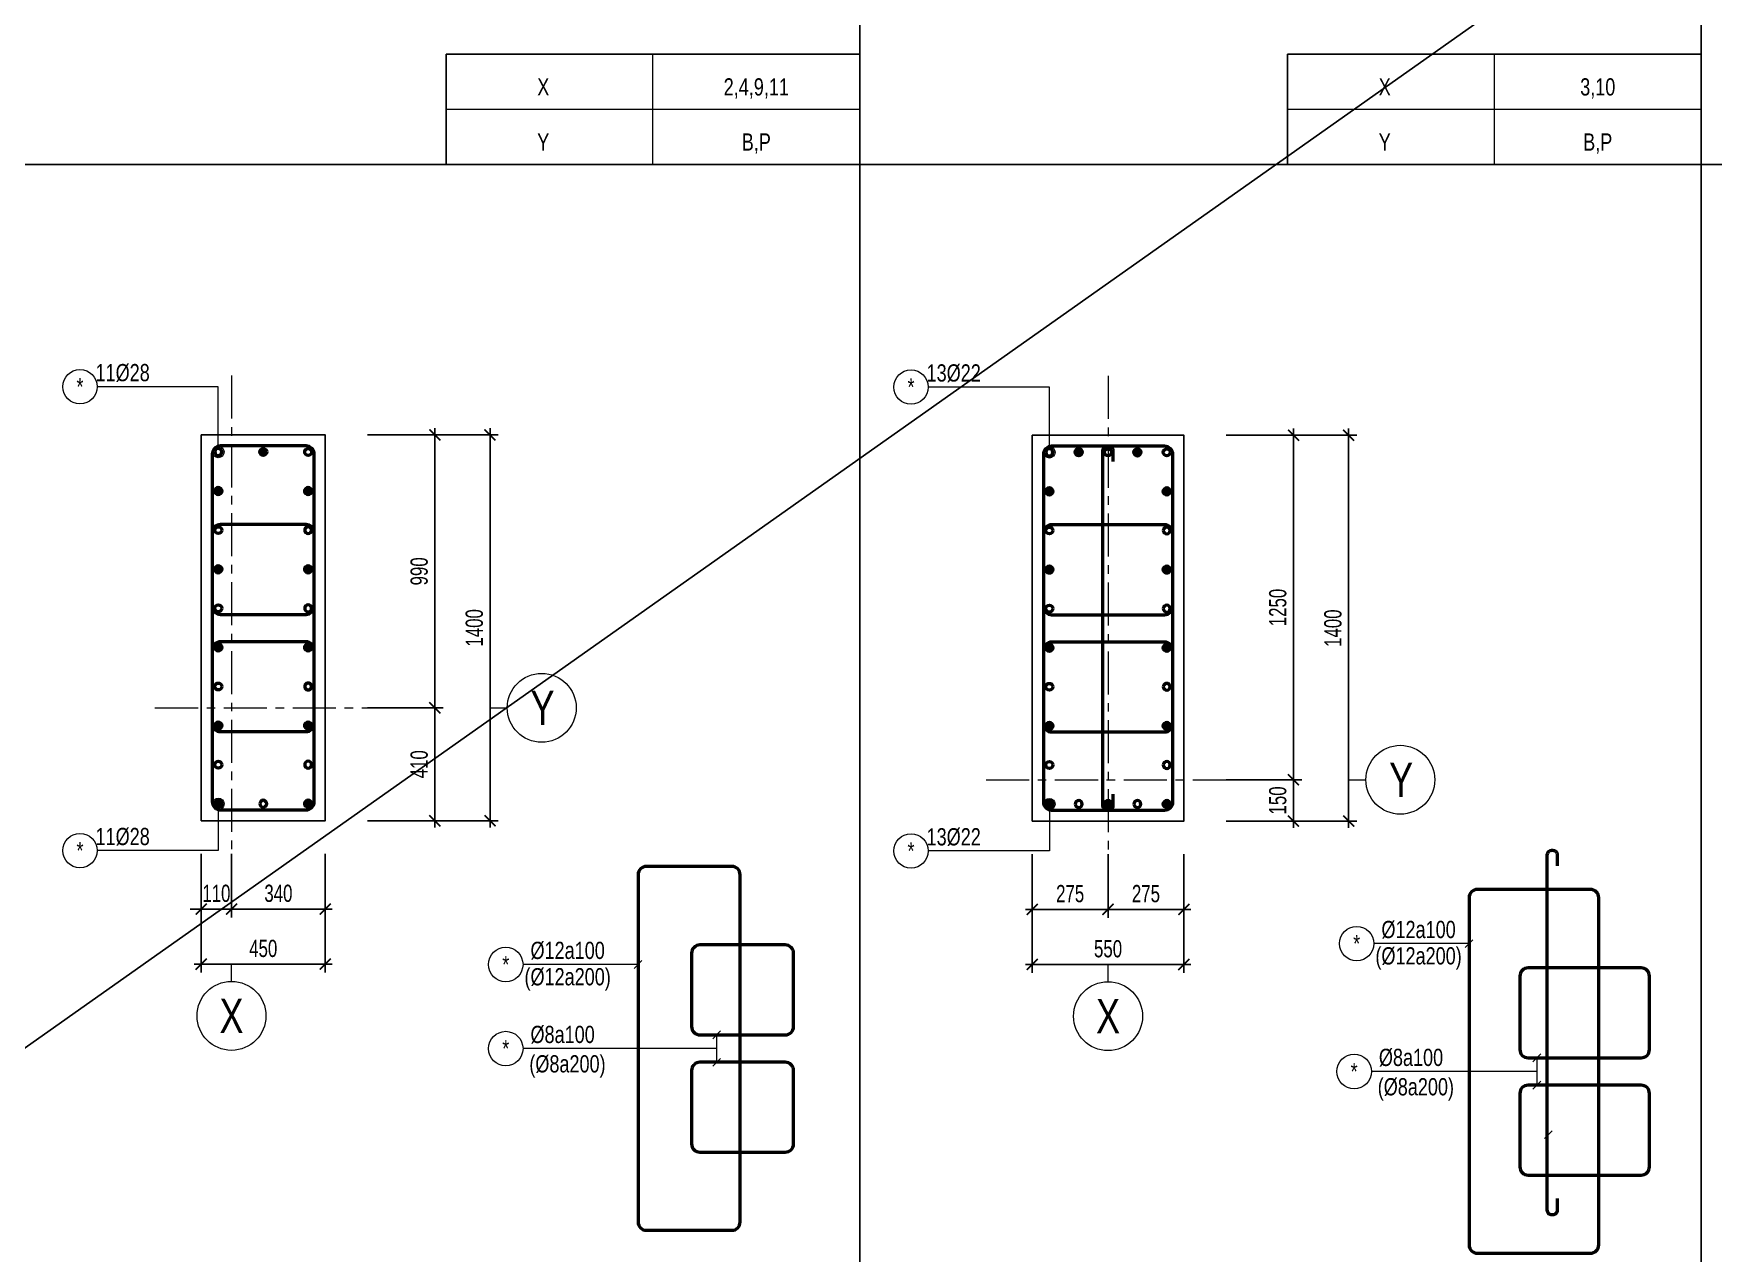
# Model space of a CAD drawing. Header units: millimetres. Extents: x -17374 to 181693, y -29783 to 15580.
# Drawn here: x 9850 to 15944, y 6189 to 10615 of the extents above; entities that cross this region are included whole.
import ezdxf
from ezdxf.enums import TextEntityAlignment as Align

# ---------------------------------------------------------------- set-up
doc = ezdxf.new("R2010")
doc.units = ezdxf.units.MM
doc.header["$LTSCALE"] = 250
doc.header["$MEASUREMENT"] = 0
doc.linetypes.add('CENTER', pattern=[2, 1.25, -0.25, 0.25, -0.25])
doc.linetypes.add('CENTER2', pattern=[1.125, 0.75, -0.125, 0.125, -0.125])
for name, color, linetype, lineweight in [('CDC.01.AXIS', 160, 'CENTER2', 13), ('CDC.02.DIM', 1, 'Continuous', 18), ('CDC.03.BORDER', 3, 'Continuous', 25), ('CDC.05.STEEL', 4, 'Continuous', 50), ('CDC.06.TEXT', 2, 'Continuous', 18), ('CDC.11.NOTE', 8, 'Continuous', 18), ('CDC.14.STEELNUM', 9, 'Continuous', 18), ('STEEL_NODE', 6, 'Continuous', 50)]:
    doc.layers.add(name, color=color, linetype=linetype, lineweight=lineweight)
doc.layers.add('KCS_Plotter', color=11, linetype='Continuous', plot=False)
doc.styles.add('KC_SMTEXT', font='arial.ttf', dxfattribs={"width": 0.7})
doc.styles.add('KCS_BIGTEXT', font='arial.ttf', dxfattribs={"width": 0.75})
doc.styles.add('KCS_SMTEXT', font='arial.ttf', dxfattribs={"width": 0.7})
doc.dimstyles.new('KCS_DIM25', dxfattribs={"dimscale": 25, "dimtxt": 2.5, "dimasz": 1.6, "dimexe": 1.2, "dimexo": 0, "dimgap": 1, "dimtad": 1, "dimdec": 0, "dimzin": 0, "dimdsep": 46, "dimtxsty": 'KCS_SMTEXT', "dimblk": 'ARCHTICK', "dimcen": 0, "dimdle": 1, "dimclrd": 1, "dimclre": 1, "dimclrt": 2, "dimadec": 0, "dimazin": 0, "dimtfac": 1, "dimtdec": 0, "dimtix": 1, "dimtmove": 2, "dimatfit": 3, "dimfxl": 1, "dimtolj": 1, "dimtzin": 0, "dimarcsym": 0})

# ---------------------------------------------------------------- blocks, each defined once
blk = doc.blocks.new('_ArchTick')
at = {"color": 0, "linetype": 'ByBlock', "const_width": 0.15}
blk.add_lwpolyline([(-0.5, -0.5), (0.5, 0.5)], dxfattribs=at)
blk = doc.blocks.new('*D130')
at = {"layer": 'CDC.02.DIM', "color": 1, "lineweight": -2, "transparency": 16777216}
for p, q in [((10458.3, 7638.3), (10458.3, 7408.3)), ((10568.3, 7638.3), (10568.3, 7408.3)), ((10458.3, 7438.3), (10418.3, 7438.3)), ((10458.3, 7438.3), (10568.3, 7438.3)), ((10568.3, 7438.3), (10608.3, 7438.3))]:
    blk.add_line(p, q, dxfattribs=at)
at = {"layer": 'Defpoints', "color": 0, "transparency": 16777216}
for p in [(10458.3, 7638.3), (10568.3, 7638.3), (10568.3, 7438.3)]:
    blk.add_point(p, dxfattribs=at)
at = {"layer": 'CDC.02.DIM', "color": 1, "lineweight": -2, "transparency": 16777216, "xscale": 40, "yscale": 40, "zscale": 40}
blk.add_blockref('_ArchTick', (10458.3, 7438.3), dxfattribs=at)
at = {"layer": 'CDC.02.DIM', "color": 1, "lineweight": -2, "transparency": 16777216, "xscale": 40, "yscale": 40, "zscale": 40, "rotation": 180}
blk.add_blockref('_ArchTick', (10568.3, 7438.3), dxfattribs=at)
at = {"layer": 'CDC.02.DIM', "color": 2, "transparency": 16777216, "insert": (10513.3, 7495.2), "char_height": 62.5, "attachment_point": 5, "style": 'KCS_SMTEXT'}
blk.add_mtext('\\A1;110', dxfattribs=at)
blk = doc.blocks.new('*D131')
at = {"layer": 'CDC.02.DIM', "color": 1, "lineweight": -2, "transparency": 16777216}
for p, q in [((10458.3, 7638.3), (10458.3, 7208.3)), ((10908.3, 7638.3), (10908.3, 7208.3)), ((10433.3, 7238.3), (10933.3, 7238.3))]:
    blk.add_line(p, q, dxfattribs=at)
at = {"layer": 'Defpoints', "color": 0, "transparency": 16777216}
for p in [(10458.3, 7638.3), (10908.3, 7638.3), (10908.3, 7238.3)]:
    blk.add_point(p, dxfattribs=at)
at = {"layer": 'CDC.02.DIM', "color": 1, "lineweight": -2, "transparency": 16777216, "xscale": 40, "yscale": 40, "zscale": 40, "rotation": 180}
blk.add_blockref('_ArchTick', (10458.3, 7238.3), dxfattribs=at)
at = {"layer": 'CDC.02.DIM', "color": 1, "lineweight": -2, "transparency": 16777216, "xscale": 40, "yscale": 40, "zscale": 40}
blk.add_blockref('_ArchTick', (10908.3, 7238.3), dxfattribs=at)
at = {"layer": 'CDC.02.DIM', "color": 2, "transparency": 16777216, "insert": (10683.3, 7295.2), "char_height": 62.5, "attachment_point": 5, "style": 'KCS_SMTEXT'}
blk.add_mtext('\\A1;450', dxfattribs=at)
blk = doc.blocks.new('*D132')
at = {"layer": 'CDC.02.DIM', "color": 1, "lineweight": -2, "transparency": 16777216}
for p, q in [((10568.3, 7638.3), (10568.3, 7408.3)), ((10908.3, 7638.3), (10908.3, 7408.3)), ((10543.3, 7438.3), (10933.3, 7438.3))]:
    blk.add_line(p, q, dxfattribs=at)
at = {"layer": 'Defpoints', "color": 0, "transparency": 16777216}
for p in [(10568.3, 7638.3), (10908.3, 7638.3), (10908.3, 7438.3)]:
    blk.add_point(p, dxfattribs=at)
at = {"layer": 'CDC.02.DIM', "color": 1, "lineweight": -2, "transparency": 16777216, "xscale": 40, "yscale": 40, "zscale": 40, "rotation": 180}
blk.add_blockref('_ArchTick', (10568.3, 7438.3), dxfattribs=at)
at = {"layer": 'CDC.02.DIM', "color": 1, "lineweight": -2, "transparency": 16777216, "xscale": 40, "yscale": 40, "zscale": 40}
blk.add_blockref('_ArchTick', (10908.3, 7438.3), dxfattribs=at)
at = {"layer": 'CDC.02.DIM', "color": 2, "transparency": 16777216, "insert": (10738.3, 7495.2), "char_height": 62.5, "attachment_point": 5, "style": 'KCS_SMTEXT'}
blk.add_mtext('\\A1;340', dxfattribs=at)
blk = doc.blocks.new('*D133')
at = {"layer": 'CDC.02.DIM', "color": 1, "lineweight": -2, "transparency": 16777216}
for p, q in [((11061.9, 8168.7), (11336, 8168.7)), ((11306, 7733.7), (11306, 8193.7)), ((11061.9, 7758.7), (11336, 7758.7))]:
    blk.add_line(p, q, dxfattribs=at)
at = {"layer": 'Defpoints', "color": 0, "transparency": 16777216}
for p in [(11061.9, 8168.7), (11306, 8168.7), (11061.9, 7758.7)]:
    blk.add_point(p, dxfattribs=at)
at = {"layer": 'CDC.02.DIM', "color": 1, "lineweight": -2, "transparency": 16777216, "xscale": 40, "yscale": 40, "zscale": 40}
for p, rotation in [((11306, 8168.7), 90), ((11306, 7758.7), 270)]:
    blk.add_blockref('_ArchTick', p, dxfattribs=dict(at, rotation=rotation))
at = {"layer": 'CDC.02.DIM', "color": 2, "transparency": 16777216, "insert": (11249.1, 7963.7), "char_height": 62.5, "attachment_point": 5, "rotation": 90, "style": 'KCS_SMTEXT'}
blk.add_mtext('\\A1;410', dxfattribs=at)
blk = doc.blocks.new('*D134')
at = {"layer": 'CDC.02.DIM', "color": 1, "lineweight": -2, "transparency": 16777216}
for p, q in [((11061.9, 9158.7), (11536, 9158.7)), ((11506, 9183.7), (11506, 7733.7)), ((11061.9, 7758.7), (11536, 7758.7))]:
    blk.add_line(p, q, dxfattribs=at)
at = {"layer": 'Defpoints', "color": 0, "transparency": 16777216}
for p in [(11061.9, 9158.7), (11061.9, 7758.7), (11506, 7758.7)]:
    blk.add_point(p, dxfattribs=at)
at = {"layer": 'CDC.02.DIM', "color": 1, "lineweight": -2, "transparency": 16777216, "xscale": 40, "yscale": 40, "zscale": 40}
for p, rotation in [((11506, 9158.7), 90), ((11506, 7758.7), 270)]:
    blk.add_blockref('_ArchTick', p, dxfattribs=dict(at, rotation=rotation))
at = {"layer": 'CDC.02.DIM', "color": 2, "transparency": 16777216, "insert": (11449.1, 8458.7), "char_height": 62.5, "attachment_point": 5, "rotation": 90, "style": 'KCS_SMTEXT'}
blk.add_mtext('\\A1;1400', dxfattribs=at)
blk = doc.blocks.new('KC_SNODE')
at = {"layer": 'STEEL_NODE'}
blk.add_hatch(color=256, dxfattribs=at).paths.add_polyline_path([(12.5, 0, 1), (-12.5, 0, 1)])
blk.add_circle((0, 0), 12.5, dxfattribs=at)
blk = doc.blocks.new('KC_SNODE_2')
at = {"layer": 'STEEL_NODE', "color": 3}
blk.add_circle((0, 0), 12.5, dxfattribs=at)
blk = doc.blocks.new('*D136')
at = {"layer": 'CDC.02.DIM', "color": 1, "lineweight": -2, "transparency": 16777216}
for p, q in [((11061.9, 9158.7), (11336, 9158.7)), ((11306, 9183.7), (11306, 8143.7)), ((11061.9, 8168.7), (11336, 8168.7))]:
    blk.add_line(p, q, dxfattribs=at)
at = {"layer": 'Defpoints', "color": 0, "transparency": 16777216}
for p in [(11061.9, 9158.7), (11061.9, 8168.7), (11306, 8168.7)]:
    blk.add_point(p, dxfattribs=at)
at = {"layer": 'CDC.02.DIM', "color": 1, "lineweight": -2, "transparency": 16777216, "xscale": 40, "yscale": 40, "zscale": 40}
for p, rotation in [((11306, 9158.7), 90), ((11306, 8168.7), 270)]:
    blk.add_blockref('_ArchTick', p, dxfattribs=dict(at, rotation=rotation))
at = {"layer": 'CDC.02.DIM', "color": 2, "transparency": 16777216, "insert": (11249.1, 8663.7), "char_height": 62.5, "attachment_point": 5, "rotation": 90, "style": 'KCS_SMTEXT'}
blk.add_mtext('\\A1;990', dxfattribs=at)
blk = doc.blocks.new('*D92')
at = {"layer": 'CDC.02.DIM', "color": 1, "lineweight": -2, "transparency": 16777216}
for p, q in [((13472.8, 7637.1), (13472.8, 7407.1)), ((13747.8, 7637.1), (13747.8, 7407.1)), ((13447.8, 7437.1), (13772.8, 7437.1))]:
    blk.add_line(p, q, dxfattribs=at)
at = {"layer": 'Defpoints', "color": 0, "transparency": 16777216}
for p in [(13472.8, 7637.1), (13747.8, 7637.1), (13747.8, 7437.1)]:
    blk.add_point(p, dxfattribs=at)
at = {"layer": 'CDC.02.DIM', "color": 1, "lineweight": -2, "transparency": 16777216, "xscale": 40, "yscale": 40, "zscale": 40, "rotation": 180}
blk.add_blockref('_ArchTick', (13472.8, 7437.1), dxfattribs=at)
at = {"layer": 'CDC.02.DIM', "color": 1, "lineweight": -2, "transparency": 16777216, "xscale": 40, "yscale": 40, "zscale": 40}
blk.add_blockref('_ArchTick', (13747.8, 7437.1), dxfattribs=at)
at = {"layer": 'CDC.02.DIM', "color": 2, "transparency": 16777216, "insert": (13610.3, 7494), "char_height": 62.5, "attachment_point": 5, "style": 'KCS_SMTEXT'}
blk.add_mtext('\\A1;275', dxfattribs=at)
blk = doc.blocks.new('*D93')
at = {"layer": 'CDC.02.DIM', "color": 1, "lineweight": -2, "transparency": 16777216}
for p, q in [((13472.8, 7637.1), (13472.8, 7207.1)), ((14022.8, 7637.1), (14022.8, 7207.1)), ((13447.8, 7237.1), (14047.8, 7237.1))]:
    blk.add_line(p, q, dxfattribs=at)
at = {"layer": 'Defpoints', "color": 0, "transparency": 16777216}
for p in [(13472.8, 7637.1), (14022.8, 7637.1), (14022.8, 7237.1)]:
    blk.add_point(p, dxfattribs=at)
at = {"layer": 'CDC.02.DIM', "color": 1, "lineweight": -2, "transparency": 16777216, "xscale": 40, "yscale": 40, "zscale": 40, "rotation": 180}
blk.add_blockref('_ArchTick', (13472.8, 7237.1), dxfattribs=at)
at = {"layer": 'CDC.02.DIM', "color": 1, "lineweight": -2, "transparency": 16777216, "xscale": 40, "yscale": 40, "zscale": 40}
blk.add_blockref('_ArchTick', (14022.8, 7237.1), dxfattribs=at)
at = {"layer": 'CDC.02.DIM', "color": 2, "transparency": 16777216, "insert": (13747.8, 7294), "char_height": 62.5, "attachment_point": 5, "style": 'KCS_SMTEXT'}
blk.add_mtext('\\A1;550', dxfattribs=at)
blk = doc.blocks.new('*D94')
at = {"layer": 'CDC.02.DIM', "color": 1, "lineweight": -2, "transparency": 16777216}
for p, q in [((13747.8, 7637.1), (13747.8, 7407.1)), ((14022.8, 7637.1), (14022.8, 7407.1)), ((13722.8, 7437.1), (14047.8, 7437.1))]:
    blk.add_line(p, q, dxfattribs=at)
at = {"layer": 'Defpoints', "color": 0, "transparency": 16777216}
for p in [(13747.8, 7637.1), (14022.8, 7637.1), (14022.8, 7437.1)]:
    blk.add_point(p, dxfattribs=at)
at = {"layer": 'CDC.02.DIM', "color": 1, "lineweight": -2, "transparency": 16777216, "xscale": 40, "yscale": 40, "zscale": 40, "rotation": 180}
blk.add_blockref('_ArchTick', (13747.8, 7437.1), dxfattribs=at)
at = {"layer": 'CDC.02.DIM', "color": 1, "lineweight": -2, "transparency": 16777216, "xscale": 40, "yscale": 40, "zscale": 40}
blk.add_blockref('_ArchTick', (14022.8, 7437.1), dxfattribs=at)
at = {"layer": 'CDC.02.DIM', "color": 2, "transparency": 16777216, "insert": (13885.3, 7494), "char_height": 62.5, "attachment_point": 5, "style": 'KCS_SMTEXT'}
blk.add_mtext('\\A1;275', dxfattribs=at)
blk = doc.blocks.new('*D95')
at = {"layer": 'CDC.02.DIM', "color": 1, "lineweight": -2, "transparency": 16777216}
for p, q in [((14420.6, 7732.5), (14420.6, 7932.5)), ((14176.5, 7907.5), (14450.6, 7907.5)), ((14176.5, 7757.5), (14450.6, 7757.5))]:
    blk.add_line(p, q, dxfattribs=at)
at = {"layer": 'Defpoints', "color": 0, "transparency": 16777216}
for p in [(14176.5, 7907.5), (14420.6, 7907.5), (14176.5, 7757.5)]:
    blk.add_point(p, dxfattribs=at)
at = {"layer": 'CDC.02.DIM', "color": 1, "lineweight": -2, "transparency": 16777216, "xscale": 40, "yscale": 40, "zscale": 40}
for p, rotation in [((14420.6, 7907.5), 90), ((14420.6, 7757.5), 270)]:
    blk.add_blockref('_ArchTick', p, dxfattribs=dict(at, rotation=rotation))
at = {"layer": 'CDC.02.DIM', "color": 2, "transparency": 16777216, "insert": (14363.6, 7832.5), "char_height": 62.5, "attachment_point": 5, "rotation": 90, "style": 'KCS_SMTEXT'}
blk.add_mtext('\\A1;150', dxfattribs=at)
blk = doc.blocks.new('*D96')
at = {"layer": 'CDC.02.DIM', "color": 1, "lineweight": -2, "transparency": 16777216}
for p, q in [((14176.5, 9157.5), (14650.6, 9157.5)), ((14620.6, 9182.5), (14620.6, 7732.5)), ((14176.5, 7757.5), (14650.6, 7757.5))]:
    blk.add_line(p, q, dxfattribs=at)
at = {"layer": 'Defpoints', "color": 0, "transparency": 16777216}
for p in [(14176.5, 9157.5), (14176.5, 7757.5), (14620.6, 7757.5)]:
    blk.add_point(p, dxfattribs=at)
at = {"layer": 'CDC.02.DIM', "color": 1, "lineweight": -2, "transparency": 16777216, "xscale": 40, "yscale": 40, "zscale": 40}
for p, rotation in [((14620.6, 9157.5), 90), ((14620.6, 7757.5), 270)]:
    blk.add_blockref('_ArchTick', p, dxfattribs=dict(at, rotation=rotation))
at = {"layer": 'CDC.02.DIM', "color": 2, "transparency": 16777216, "insert": (14563.6, 8457.5), "char_height": 62.5, "attachment_point": 5, "rotation": 90, "style": 'KCS_SMTEXT'}
blk.add_mtext('\\A1;1400', dxfattribs=at)
blk = doc.blocks.new('*D97')
at = {"layer": 'CDC.02.DIM', "color": 1, "lineweight": -2, "transparency": 16777216}
for p, q in [((14176.5, 9157.5), (14450.6, 9157.5)), ((14420.6, 9182.5), (14420.6, 7882.5)), ((14176.5, 7907.5), (14450.6, 7907.5))]:
    blk.add_line(p, q, dxfattribs=at)
at = {"layer": 'Defpoints', "color": 0, "transparency": 16777216}
for p in [(14176.5, 9157.5), (14176.5, 7907.5), (14420.6, 7907.5)]:
    blk.add_point(p, dxfattribs=at)
at = {"layer": 'CDC.02.DIM', "color": 1, "lineweight": -2, "transparency": 16777216, "xscale": 40, "yscale": 40, "zscale": 40}
for p, rotation in [((14420.6, 9157.5), 90), ((14420.6, 7907.5), 270)]:
    blk.add_blockref('_ArchTick', p, dxfattribs=dict(at, rotation=rotation))
at = {"layer": 'CDC.02.DIM', "color": 2, "transparency": 16777216, "insert": (14363.6, 8532.5), "char_height": 62.5, "attachment_point": 5, "rotation": 90, "style": 'KCS_SMTEXT'}
blk.add_mtext('\\A1;1250', dxfattribs=at)
blk = doc.blocks.new('_Axis name')
at = {"layer": 'CDC.02.DIM'}
blk.add_line((0, 2.5), (0, 0), dxfattribs=at)
blk.add_circle((0, 7.5), 5, dxfattribs=at)
at = {"layer": 'CDC.02.DIM', "color": 4, "style": 'KCS_BIGTEXT', "width": 0.75}
blk.add_attdef('.', text='', height=5, rotation=180, dxfattribs=at).set_placement((0, 7.5), align=Align.MIDDLE)

msp = doc.modelspace()

# ---------------------------------------------------------------- linework, layer by layer
at = {"layer": 'CDC.01.AXIS', "linetype": 'CENTER', "ltscale": 0.5}
for p, q in [((10568.25, 9374.64), (10568.25, 7638.27)), ((13747.81, 9373.48), (13747.81, 7637.12)), ((10290.6, 8168.66), (11061.89, 8168.66)), ((13305.16, 7907.5), (14176.45, 7907.5))]:
    msp.add_line(p, q, dxfattribs=at)
at = {"layer": 'CDC.02.DIM'}
for p, q in [((11505.99, 8168.66), (11568.49, 8168.66)), ((14620.55, 7907.5), (14683.05, 7907.5))]:
    msp.add_line(p, q, dxfattribs=at)
for centre in [(11693.49, 8168.66), (14808.05, 7907.5)]:
    msp.add_circle(centre, 125, dxfattribs=at)
at = {"layer": 'CDC.03.BORDER'}
for p, q in [((12846.87, 14640.33), (12846.87, 826.99)), ((15899.16, 14640.33), (15899.16, 826.99)), ((11346.87, 10140.33), (11346.87, 10540.33)), ((11346.87, 10140.33), (11346.87, 10540.33)), ((11346.87, 10540.33), (12846.87, 10540.33)), ((11346.87, 10540.33), (12846.87, 10540.33)), ((14399.16, 10140.33), (14399.16, 10540.33)), ((14399.16, 10140.33), (14399.16, 10540.33)), ((14399.16, 10540.33), (15899.16, 10540.33)), ((14399.16, 10540.33), (15899.16, 10540.33)), ((1103.44, 10140.33), (19287.3, 10140.33))]:
    msp.add_line(p, q, dxfattribs=at)
for points in [[(10458.25, 9158.66), (10908.25, 9158.66), (10908.25, 7758.66), (10458.25, 7758.66)], [(13472.81, 9157.5), (14022.81, 9157.5), (14022.81, 7757.5), (13472.81, 7757.5)]]:
    msp.add_lwpolyline(points, close=True, dxfattribs=at)
at = {"layer": 'CDC.05.STEEL'}
for points in [[(10838.55, 9118.66), (10528.55, 9118.66, 0.4142136), (10498.55, 9088.66), (10498.55, 7828.4, 0.4142136), (10528.55, 7798.4), (10838.55, 7798.4, 0.4142136), (10868.55, 7828.4), (10868.55, 9088.66, 0.4142136)], [(13953.11, 9117.5), (13543.11, 9117.5, 0.4142136), (13513.11, 9087.5), (13513.11, 7827.25, 0.4142136), (13543.11, 7797.25), (13953.11, 7797.25, 0.4142136), (13983.11, 7827.25), (13983.11, 9087.5, 0.4142136)], [(10838.55, 8833.65), (10528.55, 8833.65, 0.4142136), (10498.55, 8803.65), (10498.55, 8537.59, 0.4142136), (10528.55, 8507.59), (10838.55, 8507.59, 0.4142136), (10868.55, 8537.59), (10868.55, 8803.65, 0.4142136)], [(13953.11, 8832.5), (13543.11, 8832.5, 0.4142136), (13513.11, 8802.5), (13513.11, 8536.43, 0.4142136), (13543.11, 8506.43), (13953.11, 8506.43, 0.4142136), (13983.11, 8536.43), (13983.11, 8802.5, 0.4142136)], [(10838.55, 8408.14), (10528.55, 8408.14, 0.4142136), (10498.55, 8378.14), (10498.55, 8112.08, 0.4142136), (10528.55, 8082.08), (10838.55, 8082.08, 0.4142136), (10868.55, 8112.08), (10868.55, 8378.14, 0.4142136)], [(13953.11, 8406.99), (13543.11, 8406.99, 0.4142136), (13513.11, 8376.99), (13513.11, 8110.92, 0.4142136), (13543.11, 8080.92), (13953.11, 8080.92, 0.4142136), (13983.11, 8110.92), (13983.11, 8376.99, 0.4142136)], [(12383.1, 7593.04), (12073.1, 7593.04, 0.4142136), (12043.1, 7563.04), (12043.1, 6302.78, 0.4142136), (12073.1, 6272.78), (12383.1, 6272.78, 0.4142136), (12413.1, 6302.78), (12413.1, 7563.04, 0.4142136)], [(15497.66, 7509.77), (15087.66, 7509.77, 0.4142136), (15057.66, 7479.77), (15057.66, 6219.51, 0.4142136), (15087.66, 6189.51), (15497.66, 6189.51, 0.4142136), (15527.66, 6219.51), (15527.66, 7479.77, 0.4142136)], [(12577.08, 7308.03), (12267.08, 7308.03, 0.4142136), (12237.08, 7278.03), (12237.08, 7011.96, 0.4142136), (12267.08, 6981.96), (12577.08, 6981.96, 0.4142136), (12607.08, 7011.96), (12607.08, 7278.03, 0.4142136)], [(15681.6, 7224.76), (15271.6, 7224.76, 0.4142136), (15241.6, 7194.76), (15241.6, 6928.69, 0.4142136), (15271.6, 6898.69), (15681.6, 6898.69, 0.4142136), (15711.6, 6928.69), (15711.6, 7194.76, 0.4142136)], [(12577.08, 6882.52), (12267.08, 6882.52, 0.4142136), (12237.08, 6852.52), (12237.08, 6586.45, 0.4142136), (12267.08, 6556.45), (12577.08, 6556.45, 0.4142136), (12607.08, 6586.45), (12607.08, 6852.52, 0.4142136)], [(15681.6, 6799.25), (15271.6, 6799.25, 0.4142136), (15241.6, 6769.25), (15241.6, 6503.18, 0.4142136), (15271.6, 6473.18), (15681.6, 6473.18, 0.4142136), (15711.6, 6503.18), (15711.6, 6769.25, 0.4142136)]]:
    msp.add_lwpolyline(points, format="xyb", close=True, dxfattribs=at)
for points in [[(13766.32, 9061.88), (13766.32, 9101.25, 0.4142136), (13750.07, 9117.5), (13744.42, 9117.5, 0.4142136), (13728.17, 9101.25), (13728.17, 7813.5, 0.4142136), (13744.42, 7797.25), (13750.07, 7797.25, 0.4142136), (13766.32, 7813.5), (13766.32, 7855.29)], [(15378.18, 7594.82), (15378.18, 7634.19, 0.4142136), (15361.92, 7650.45), (15356.28, 7650.45, 0.4142136), (15340.02, 7634.19), (15340.02, 6346.45, 0.4142136), (15356.28, 6330.19), (15361.92, 6330.19, 0.4142136), (15378.18, 6346.45), (15378.18, 6388.24)]]:
    msp.add_lwpolyline(points, format="xyb", dxfattribs=at)
at = {"layer": 'CDC.11.NOTE', "color": 1}
for p, q in [((12096.87, 10140.33), (12096.87, 10540.33)), ((12096.87, 10140.33), (12096.87, 10540.33)), ((15149.16, 10140.33), (15149.16, 10540.33)), ((15149.16, 10140.33), (15149.16, 10540.33)), ((11346.87, 10340.33), (12846.87, 10340.33)), ((11346.87, 10340.33), (12846.87, 10340.33)), ((14399.16, 10340.33), (15899.16, 10340.33)), ((14399.16, 10340.33), (15899.16, 10340.33)), ((15057.66, 7313.03), (14712.24, 7313.03)), ((15043.3, 7298.97), (15071.43, 7327.09)), ((12028.74, 7223.15), (12056.87, 7251.28)), ((12043.1, 7237.21), (11625.57, 7237.21)), ((12313.91, 6967.9), (12342.04, 6996.03)), ((12327.97, 6981.96), (12327.97, 6882.52)), ((12327.97, 6932.24), (11625.57, 6932.24)), ((12313.91, 6868.46), (12342.04, 6896.59)), ((15289.25, 6884.63), (15317.38, 6912.76)), ((15303.32, 6898.69), (15303.32, 6799.25)), ((15303.32, 6848.97), (14703.02, 6848.97)), ((15289.25, 6785.19), (15317.38, 6813.32)), ((15330.77, 6605.68), (15358.9, 6633.81))]:
    msp.add_line(p, q, dxfattribs=at)
for points in [[(10520.25, 9117.75), (10520.25, 9333.52), (10081.02, 9333.52)], [(13534.81, 9116.6), (13534.81, 9332.37), (13095.58, 9332.37)], [(10520.25, 7799.56), (10520.25, 7650.45), (10081.02, 7650.45)], [(13534.81, 7798.41), (13534.81, 7649.3), (13095.58, 7649.3)]]:
    msp.add_lwpolyline(points, dxfattribs=at)
for centre in [(10520.25, 9096.92), (13534.81, 9095.77), (10520.25, 7820.39), (13534.81, 7819.24)]:
    msp.add_circle(centre, 20.83, dxfattribs=at)
at = {"layer": 'CDC.14.STEELNUM'}
for centre in [(10018.52, 9333.52), (13033.08, 9332.37), (10018.52, 7650.45), (13033.08, 7649.3), (14649.74, 7313.03), (11563.07, 7237.21), (11563.07, 6932.24), (14640.52, 6848.97)]:
    msp.add_circle(centre, 62.5, dxfattribs=at)
at = {"layer": 'KCS_Plotter'}
msp.add_line((0, 0), (22058.74, 15580.13), dxfattribs=at)

# ---------------------------------------------------------------- block references
at = {"layer": 'CDC.02.DIM', "xscale": 25, "yscale": 25, "zscale": 25, "rotation": 180}
for p in [(10568.25, 7238.27), (13747.81, 7237.12)]:
    msp.add_blockref('_Axis name', p, dxfattribs=at).add_auto_attribs({'.': 'X'})
at = {"layer": 'STEEL_NODE', "xscale": -1}
for name, p, rotation in [('KC_SNODE_2', (10520.25, 9096.92), 90), ('KC_SNODE_2', (13534.81, 9095.77), 90), ('KC_SNODE', (13641.31, 9096.5), 270), ('KC_SNODE', (13854.32, 9095.77), 270), ('KC_SNODE', (10520.25, 8955.09), 90), ('KC_SNODE_2', (10846.26, 8955.09), 270), ('KC_SNODE', (13534.81, 8953.93), 90), ('KC_SNODE_2', (13960.82, 8953.93), 270), ('KC_SNODE_2', (10846.26, 8813.25), 270), ('KC_SNODE_2', (13960.82, 8812.1), 270), ('KC_SNODE', (10520.25, 8671.41), 90), ('KC_SNODE_2', (10846.26, 8671.41), 270), ('KC_SNODE', (13534.81, 8670.26), 90), ('KC_SNODE_2', (13960.82, 8670.26), 270), ('KC_SNODE_2', (10846.26, 8529.58), 270), ('KC_SNODE_2', (13960.82, 8528.42), 270), ('KC_SNODE', (10520.25, 8387.74), 90), ('KC_SNODE_2', (10846.26, 8387.74), 270), ('KC_SNODE', (13534.81, 8386.59), 90), ('KC_SNODE_2', (13960.82, 8386.59), 270), ('KC_SNODE_2', (10846.26, 8245.9), 270), ('KC_SNODE_2', (13960.82, 8244.75), 270), ('KC_SNODE', (10520.25, 8104.07), 90), ('KC_SNODE_2', (10846.26, 8104.07), 270), ('KC_SNODE', (13534.81, 8102.91), 90), ('KC_SNODE_2', (13960.82, 8102.91), 270), ('KC_SNODE_2', (10846.26, 7962.23), 270), ('KC_SNODE_2', (13960.82, 7961.08), 270), ('KC_SNODE', (10520.25, 7820.39), 90), ('KC_SNODE_2', (10683.25, 7820.39), 270), ('KC_SNODE_2', (10846.26, 7820.39), 270), ('KC_SNODE', (13534.81, 7819.24), 90), ('KC_SNODE_2', (13641.31, 7819.24), 270), ('KC_SNODE_2', (13747.81, 7819.24), 270), ('KC_SNODE_2', (13854.32, 7819.24), 270), ('KC_SNODE_2', (13960.82, 7819.24), 270)]:
    msp.add_blockref(name, p, dxfattribs=dict(at, rotation=rotation))
at = {"layer": 'STEEL_NODE'}
for name, p, rotation in [('KC_SNODE_2', (10683.25, 9096.92), 270), ('KC_SNODE', (10683.25, 9096.92), 270), ('KC_SNODE_2', (10846.26, 9096.92), 270), ('KC_SNODE_2', (13641.31, 9095.77), 270), ('KC_SNODE_2', (13747.81, 9095.77), 270), ('KC_SNODE_2', (13854.32, 9095.77), 270), ('KC_SNODE_2', (13960.82, 9095.77), 270), ('KC_SNODE_2', (10520.25, 8955.09), 90), ('KC_SNODE', (10846.26, 8955.09), 270), ('KC_SNODE_2', (13534.81, 8953.93), 90), ('KC_SNODE', (13960.82, 8953.93), 270), ('KC_SNODE_2', (10520.25, 8813.25), 90), ('KC_SNODE_2', (13534.81, 8812.1), 90), ('KC_SNODE_2', (10520.25, 8671.41), 90), ('KC_SNODE', (10846.26, 8671.41), 270), ('KC_SNODE_2', (13534.81, 8670.26), 90), ('KC_SNODE', (13960.82, 8670.26), 270), ('KC_SNODE_2', (10520.25, 8529.58), 90), ('KC_SNODE_2', (13534.81, 8528.42), 90), ('KC_SNODE_2', (10520.25, 8387.74), 90), ('KC_SNODE', (10846.26, 8387.74), 270), ('KC_SNODE_2', (13534.81, 8386.59), 90), ('KC_SNODE', (13960.82, 8386.59), 270), ('KC_SNODE_2', (10520.25, 8245.9), 90), ('KC_SNODE_2', (13534.81, 8244.75), 90), ('KC_SNODE_2', (10520.25, 8104.07), 90), ('KC_SNODE', (10846.26, 8104.07), 270), ('KC_SNODE_2', (13534.81, 8102.91), 90), ('KC_SNODE', (13960.82, 8102.91), 270), ('KC_SNODE_2', (10520.25, 7962.23), 90), ('KC_SNODE_2', (13534.81, 7961.08), 90), ('KC_SNODE_2', (10520.25, 7820.39), 90), ('KC_SNODE', (10846.26, 7820.39), 270), ('KC_SNODE_2', (13534.81, 7819.24), 90), ('KC_SNODE', (13747.81, 7819.24), 270), ('KC_SNODE', (13960.82, 7819.24), 270)]:
    msp.add_blockref(name, p, dxfattribs=dict(at, rotation=rotation))

# ---------------------------------------------------------------- texts
at = {"layer": 'CDC.02.DIM', "color": 4, "style": 'KCS_BIGTEXT', "text_generation_flag": 6, "width": 0.75}
for p in [(11696.41, 8168.66), (14810.97, 7907.5)]:
    msp.add_attdef('Y', text='.', height=125, rotation=180, dxfattribs=at).set_placement(p, align=Align.MIDDLE)
at = {"layer": 'CDC.06.TEXT', "style": 'KC_SMTEXT', "width": 0.75}
for s, p in [('X', (11677.22, 10390.33)), ('X', (14729.51, 10390.33)), ('Y', (11677.22, 10190.33)), ('Y', (14729.51, 10190.33))]:
    msp.add_text(s, height=62.5, dxfattribs=at).set_placement(p)
for s, p in [('2,4,9,11', (12471.87, 10390.33)), ('3,10', (15524.16, 10390.33)), ('B,P', (12471.87, 10190.33)), ('B,P', (15524.16, 10190.33)), ('11%%C28', (10173.32, 9353.52)), ('13%%C22', (13187.88, 9352.37)), ('11%%C28', (10173.32, 7670.45)), ('13%%C22', (13187.88, 7669.3)), ('%%C12a100', (14874.2, 7333.03)), ('%%C12a100', (11787.53, 7257.21)), ('(%%C12a200)', (14874.2, 7237.35)), ('(%%C12a200)', (11787.53, 7161.54)), ('%%C8a100', (11769.32, 6952.24)), ('(%%C8a200)', (11786.9, 6845.59)), ('%%C8a100', (14846.77, 6868.97)), ('(%%C8a200)', (14864.35, 6762.32))]:
    msp.add_text(s, height=62.5, dxfattribs=at).set_placement(p, align=Align.CENTER)
at = {"layer": 'CDC.14.STEELNUM', "color": 2, "style": 'KC_SMTEXT', "width": 0.75}
for p in [(10018.52, 9333.52), (13033.08, 9332.37), (10018.52, 7650.45), (13033.08, 7649.3), (14649.74, 7313.03), (11563.07, 7237.21), (11563.07, 6932.24), (14640.52, 6848.97)]:
    msp.add_text('*', height=62.5, dxfattribs=at).set_placement(p, align=Align.MIDDLE_CENTER)

# ---------------------------------------------------------------- dimensions: what is measured, and where the dimension line sits
at = {"layer": 'CDC.02.DIM'}
for base, p1, p2, angle, picture, middle in [((11505.99, 7758.66), (11061.89, 9158.66), (11061.89, 7758.66), 90, '*D134', (11449.08, 8458.66)), ((11305.99, 8168.66), (11061.89, 9158.66), (11061.89, 8168.66), 90, '*D136', (11249.08, 8663.66)), ((14620.55, 7757.5), (14176.45, 9157.5), (14176.45, 7757.5), 90, '*D96', (14563.64, 8457.5)), ((14420.55, 7907.5), (14176.45, 9157.5), (14176.45, 7907.5), 90, '*D97', (14363.64, 8532.5)), ((11305.99, 8168.66), (11061.89, 7758.66), (11061.89, 8168.66), 90, '*D133', (11249.08, 7963.66)), ((14420.55, 7907.5), (14176.45, 7757.5), (14176.45, 7907.5), 90, '*D95', (14363.64, 7832.5)), ((10568.25, 7438.27), (10458.25, 7638.27), (10568.25, 7638.27), 180, '*D130', (10513.25, 7495.18)), ((10908.25, 7238.27), (10458.25, 7638.27), (10908.25, 7638.27), 180, '*D131', (10683.25, 7295.18)), ((13747.81, 7437.12), (13472.81, 7637.12), (13747.81, 7637.12), 180, '*D92', (13610.31, 7494.03)), ((14022.81, 7237.12), (13472.81, 7637.12), (14022.81, 7637.12), 180, '*D93', (13747.81, 7294.03))]:
    dim = msp.add_linear_dim(base=base, p1=p1, p2=p2, angle=angle, dimstyle='KCS_DIM25', dxfattribs=at)
    dim.commit()
    dim.dimension.update_dxf_attribs({"geometry": picture, "text_midpoint": middle})
for base, p1, p2, picture, middle in [((10908.25, 7438.27), (10568.25, 7638.27), (10908.25, 7638.27), '*D132', (10738.25, 7495.2)), ((14022.81, 7437.12), (13747.81, 7637.12), (14022.81, 7637.12), '*D94', (13885.31, 7494.03))]:
    dim = msp.add_linear_dim(base=base, p1=p1, p2=p2, dimstyle='KCS_DIM25', dxfattribs=at)
    dim.commit()
    dim.dimension.update_dxf_attribs({"geometry": picture, "text_midpoint": middle})

doc.saveas('drawing.dxf')
